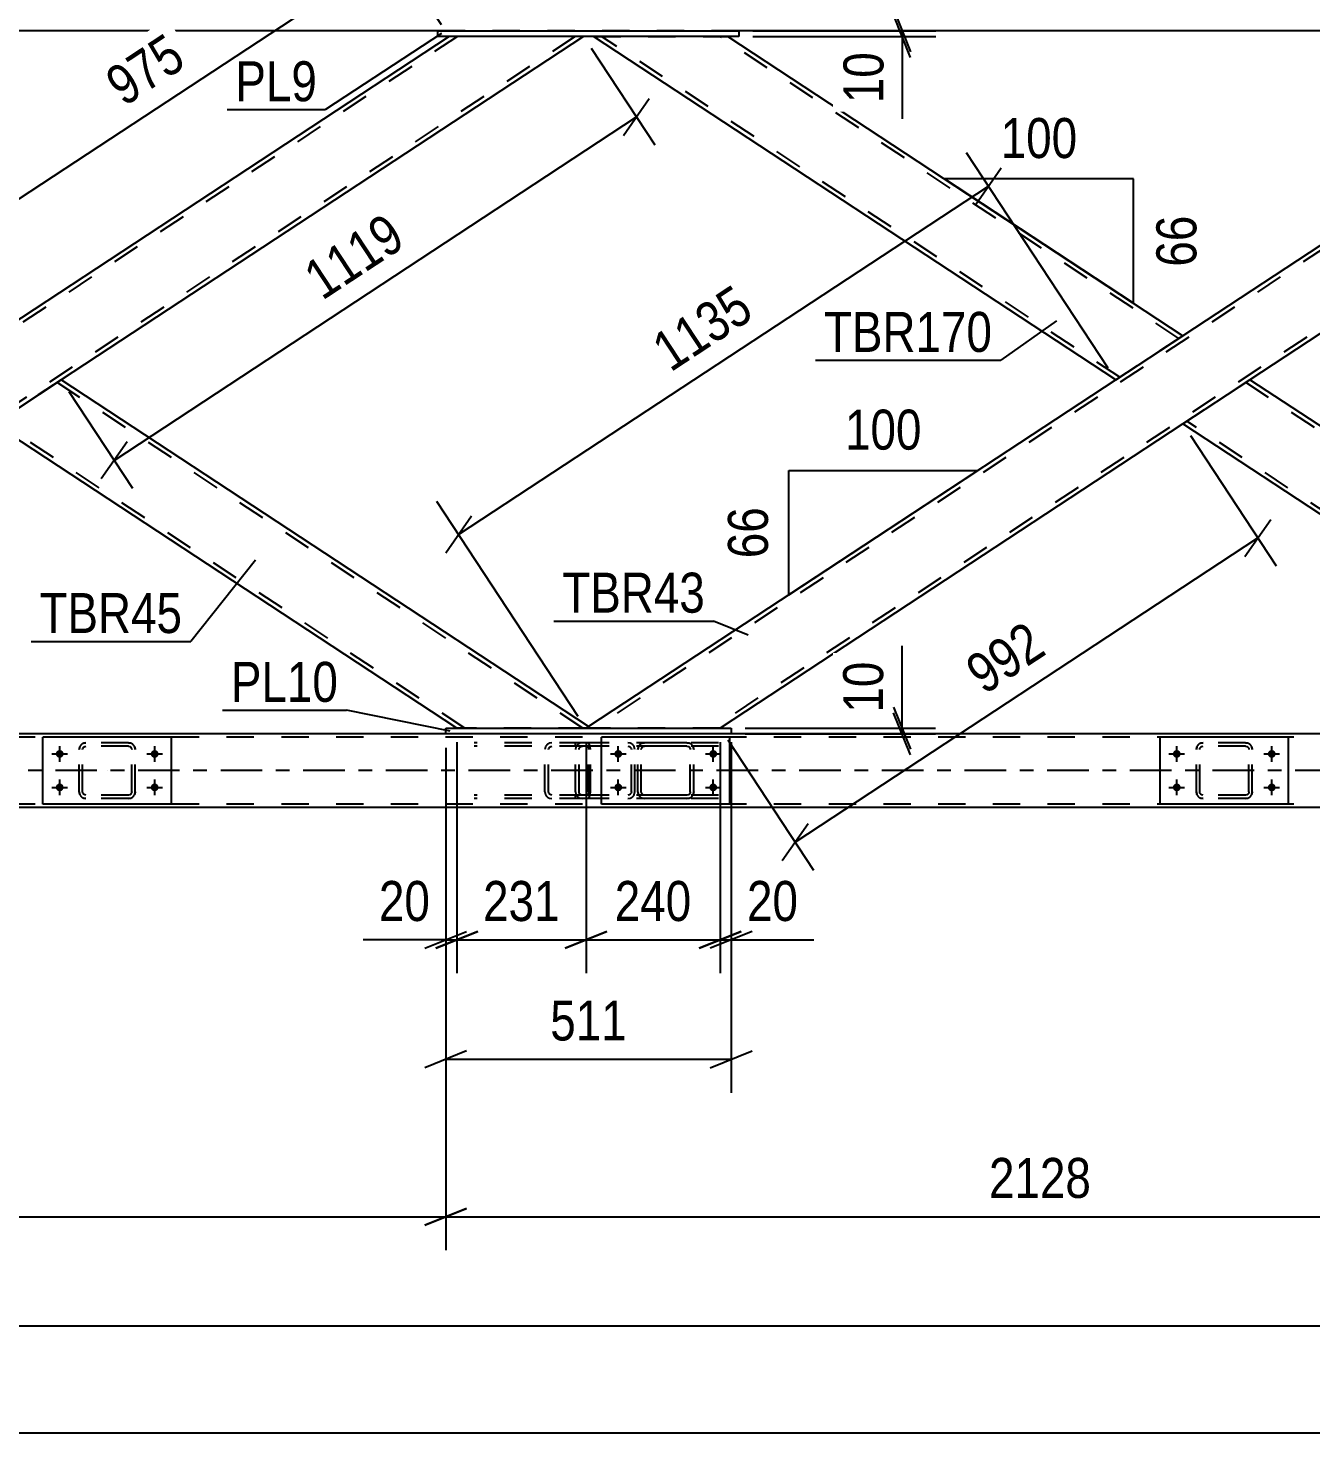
# Model space of a CAD drawing. Header units: millimetres. Extents: x -808 to 381, y -747 to 94.
# Drawn here: x -324.3 to -232.4, y -73.8 to 26.8 of the extents above; entities that cross this region are included whole.
import ezdxf

# ---------------------------------------------------------------- set-up
doc = ezdxf.new("R2010")
doc.units = ezdxf.units.MM
doc.linetypes.add('DXK_LINE_DOT2', pattern=[3.9198, 1.9599, -1.9599])
doc.linetypes.add('DXK_LINE_DOT3', pattern=[5.9187, 2.979, -0.9799, 0.9799, -0.9799])
doc.styles.add('Arial Narrow', font='ARIALN.TTF', dxfattribs={"height": 0.2})

# ---------------------------------------------------------------- blocks, each defined once
blk = doc.blocks.new('Part-232923327-69556 - 69491')
at = {"color": 7, "linetype": 'DXK_LINE_DOT2'}
for p, q in [((-284.27, -24.4), (-292.33, -24.4)), ((-284.27, -24.64), (-292.33, -24.64)), ((-287.22, -24.7), (-287.26, -24.88)), ((-287.26, -27.92), (-287.26, -24.88)), ((-287.01, -24.88), (-286.99, -24.79)), ((-287.01, -27.92), (-287.01, -24.88)), ((-286.99, -24.79), (-286.94, -24.71)), ((-286.76, -24.4), (-286.95, -24.44)), ((-286.94, -24.71), (-286.85, -24.66)), ((-286.85, -24.66), (-286.76, -24.64)), ((-285.08, -24.64), (-285.08, -24.4)), ((-284.16, -24.44), (-284.27, -24.4)), ((-284.27, -24.64), (-284.22, -24.66)), ((-284.22, -24.66), (-284.17, -24.71)), ((-284.17, -24.71), (-284.14, -24.79)), ((-284.08, -24.54), (-284.16, -24.44)), ((-284.14, -24.79), (-284.13, -24.88)), ((-284.13, -27.92), (-284.13, -24.88)), ((-284.02, -24.7), (-284.08, -24.54)), ((-284, -24.88), (-284.02, -24.7)), ((-284, -27.92), (-284, -24.88)), ((-284.27, -28.16), (-292.33, -28.16)), ((-287.26, -27.92), (-287.22, -28.1)), ((-286.99, -28.01), (-287.01, -27.92)), ((-286.94, -28.09), (-286.99, -28.01)), ((-286.85, -28.14), (-286.94, -28.09)), ((-286.76, -28.16), (-286.85, -28.14)), ((-285.08, -28.4), (-285.08, -28.16)), ((-284.22, -28.14), (-284.27, -28.16)), ((-284.17, -28.09), (-284.22, -28.14)), ((-284.14, -28.01), (-284.17, -28.09)), ((-284.13, -27.92), (-284.14, -28.01)), ((-284.08, -28.26), (-284.02, -28.1)), ((-284.02, -28.1), (-284, -27.92)), ((-284.27, -28.4), (-292.33, -28.4)), ((-286.95, -28.36), (-286.76, -28.4)), ((-284.27, -28.4), (-284.16, -28.36)), ((-284.16, -28.36), (-284.08, -28.26))]:
    blk.add_line(p, q, dxfattribs=at)
for centre, start, end in [((-286.77, -24.9), 111.1941, 156.1506), ((-286.77, -27.91), 203.8494, 248.8059)]:
    blk.add_arc(centre, 0.492, start, end, dxfattribs=at)
blk = doc.blocks.new('Part-232923327-69566 - 69491')
at = {"color": 2, "linetype": 'Continuous'}
for p, q in [((-294.92, 26.6), (-358.5, 26.6)), ((-209.78, 26.6), (-273.37, 26.6))]:
    blk.add_line(p, q, dxfattribs=at)
at = {"color": 7, "linetype": 'DXK_LINE_DOT2'}
blk.add_line((-273.37, 26.6), (-294.92, 26.6), dxfattribs=at)
blk = doc.blocks.new('Part-232923327-69502 - 69491')
at = {"color": 7, "linetype": 'DXK_LINE_DOT2'}
for p, q in [((-208.4, 26.2), (-283.74, -23.36)), ((-199.96, 26.2), (-275.3, -23.36)), ((-199.37, 26.2), (-208.98, 26.2)), ((-241.58, 4.76), (-246.38, 1.6)), ((-236.77, 1.6), (-241.58, -1.56)), ((-284.14, -23.24), (-284.32, -23.36)), ((-274.72, -23.36), (-284.32, -23.36))]:
    blk.add_line(p, q, dxfattribs=at)
at = {"color": 2, "linetype": 'Continuous'}
for p, q in [((-208.98, 26.2), (-241.58, 4.76)), ((-199.37, 26.2), (-236.77, 1.6)), ((-246.38, 1.6), (-284.14, -23.24)), ((-241.58, -1.56), (-274.72, -23.36))]:
    blk.add_line(p, q, dxfattribs=at)
blk = doc.blocks.new('Part-232923327-69503 - 69491')
at = {"color": 2, "linetype": 'Continuous'}
for p, q in [((-241.58, -1.56), (-236.77, 1.6)), ((-199.01, -23.24), (-236.77, 1.6)), ((-208.43, -23.36), (-241.58, -1.56)), ((-199.19, -23.36), (-199.01, -23.24))]:
    blk.add_line(p, q, dxfattribs=at)
at = {"color": 7, "linetype": 'DXK_LINE_DOT2'}
for p, q in [((-199.41, -23.36), (-237.06, 1.41)), ((-241.28, -1.37), (-241.26, -1.36)), ((-207.85, -23.36), (-241.28, -1.37)), ((-199.19, -23.36), (-208.43, -23.36)), ((-199.18, -23.35), (-199.19, -23.36))]:
    blk.add_line(p, q, dxfattribs=at)
blk = doc.blocks.new('Part-232923327-69504 - 69491')
at = {"color": 7, "linetype": 'DXK_LINE_DOT2'}
for p, q in [((-293.53, 26.2), (-368.88, -23.36)), ((-285.09, 26.2), (-360.43, -23.36)), ((-284.51, 26.2), (-294.12, 26.2)), ((-326.71, 4.76), (-331.51, 1.6)), ((-321.91, 1.6), (-326.71, -1.56)), ((-369.28, -23.24), (-369.46, -23.36)), ((-359.85, -23.36), (-369.46, -23.36))]:
    blk.add_line(p, q, dxfattribs=at)
at = {"color": 2, "linetype": 'Continuous'}
for p, q in [((-294.12, 26.2), (-326.71, 4.76)), ((-284.51, 26.2), (-321.91, 1.6)), ((-331.51, 1.6), (-369.28, -23.24)), ((-326.71, -1.56), (-359.85, -23.36))]:
    blk.add_line(p, q, dxfattribs=at)
blk = doc.blocks.new('Part-232923327-69505 - 69491')
at = {"color": 2, "linetype": 'Continuous'}
for p, q in [((-326.71, -1.56), (-321.91, 1.6)), ((-284.14, -23.24), (-321.91, 1.6)), ((-293.57, -23.36), (-326.71, -1.56)), ((-284.32, -23.36), (-284.14, -23.24))]:
    blk.add_line(p, q, dxfattribs=at)
at = {"color": 7, "linetype": 'DXK_LINE_DOT2'}
for p, q in [((-284.54, -23.36), (-322.2, 1.41)), ((-326.42, -1.37), (-326.4, -1.36)), ((-292.99, -23.36), (-326.42, -1.37)), ((-284.32, -23.36), (-293.57, -23.36)), ((-284.31, -23.35), (-284.32, -23.36))]:
    blk.add_line(p, q, dxfattribs=at)
blk = doc.blocks.new('Part-232923327-69576 - 69491')
at = {"color": 2, "linetype": 'Continuous'}
for p, q in [((-246.38, 1.6), (-283.78, 26.2)), ((-274.17, 26.2), (-241.58, 4.76)), ((-246.38, 1.6), (-241.58, 4.76))]:
    blk.add_line(p, q, dxfattribs=at)
at = {"color": 7, "linetype": 'DXK_LINE_DOT2'}
for p, q in [((-283.78, 26.2), (-274.17, 26.2)), ((-246.09, 1.79), (-283.2, 26.2)), ((-241.87, 4.57), (-274.75, 26.2))]:
    blk.add_line(p, q, dxfattribs=at)
blk = doc.blocks.new('Part-232923327-69545 - 69491')
at = {"color": 7, "linetype": 'DXK_LINE_DOT2'}
for p, q in [((-285.04, -24.7), (-285.08, -24.88)), ((-285.08, -27.92), (-285.08, -24.88)), ((-284.82, -24.88), (-284.8, -24.79)), ((-284.82, -27.92), (-284.82, -24.88)), ((-284.8, -24.79), (-284.75, -24.71)), ((-284.56, -24.4), (-284.76, -24.44)), ((-284.75, -24.71), (-284.66, -24.66)), ((-284.66, -24.66), (-284.56, -24.64)), ((-274.82, -24.4), (-284.56, -24.4)), ((-274.82, -24.64), (-284.56, -24.64)), ((-281.13, -24.44), (-281.33, -24.4)), ((-281.33, -24.64), (-281.23, -24.66)), ((-281.23, -24.66), (-281.15, -24.71)), ((-281.15, -24.71), (-281.09, -24.79)), ((-281.09, -24.79), (-281.07, -24.88)), ((-281.07, -27.92), (-281.07, -24.88)), ((-280.82, -24.88), (-280.86, -24.7)), ((-280.82, -27.92), (-280.82, -24.88)), ((-285.08, -27.92), (-285.04, -28.1)), ((-284.8, -28.01), (-284.82, -27.92)), ((-284.75, -28.09), (-284.8, -28.01)), ((-284.66, -28.14), (-284.75, -28.09)), ((-284.56, -28.16), (-284.66, -28.14)), ((-274.82, -28.16), (-284.56, -28.16)), ((-281.23, -28.14), (-281.33, -28.16)), ((-281.15, -28.09), (-281.23, -28.14)), ((-281.09, -28.01), (-281.15, -28.09)), ((-281.07, -27.92), (-281.09, -28.01)), ((-280.86, -28.1), (-280.82, -27.92)), ((-284.76, -28.36), (-284.56, -28.4)), ((-274.82, -28.4), (-284.56, -28.4)), ((-281.33, -28.4), (-281.13, -28.36))]:
    blk.add_line(p, q, dxfattribs=at)
for centre, start, end in [((-284.58, -24.9), 110.7583, 155.68), ((-281.31, -24.9), 24.32, 69.2417), ((-284.58, -27.9), 204.32, 249.2417), ((-281.31, -27.9), 290.7583, 335.68)]:
    blk.add_arc(centre, 0.496, start, end, dxfattribs=at)
blk = doc.blocks.new('Part-232923327-69587 - 69491')
at = {"color": 2, "linetype": 'Continuous'}
for p, q in [((-294.92, 26.6), (-273.37, 26.6)), ((-294.92, 26.2), (-294.92, 26.6)), ((-273.37, 26.2), (-294.92, 26.2)), ((-273.37, 26.6), (-273.37, 26.2))]:
    blk.add_line(p, q, dxfattribs=at)
blk = doc.blocks.new('Part-232923327-69598 - 69491')
at = {"color": 2, "linetype": 'Continuous'}
for p, q in [((-294.37, -23.36), (-273.92, -23.36)), ((-294.37, -23.76), (-294.37, -23.36)), ((-273.92, -23.76), (-294.37, -23.76)), ((-273.92, -23.36), (-273.92, -23.76))]:
    blk.add_line(p, q, dxfattribs=at)
blk = doc.blocks.new('Part-232923327-69654 - 69491')
at = {"color": 7, "linetype": 'DXK_LINE_DOT2'}
for p, q in [((-100.35, -24), (-731.21, -24)), ((-273.92, -23.76), (-294.37, -23.76)), ((-100.35, -28.8), (-731.21, -28.8))]:
    blk.add_line(p, q, dxfattribs=at)
at = {"color": 2, "linetype": 'Continuous'}
for p, q in [((-294.37, -23.76), (-359.05, -23.76)), ((-209.23, -23.76), (-273.92, -23.76)), ((-100.35, -29.04), (-731.21, -29.04))]:
    blk.add_line(p, q, dxfattribs=at)
at = {"color": 7, "linetype": 'DXK_LINE_DOT3'}
blk.add_line((-100.35, -26.4), (-731.21, -26.4), dxfattribs=at)
blk = doc.blocks.new('Part-232923327-142477 - 69491')
at = {"color": 2, "linetype": 'Continuous'}
for p, q in [((-234.01, -24), (-243.21, -24)), ((-243.21, -28.8), (-243.21, -24)), ((-234.01, -28.8), (-234.01, -24)), ((-234.01, -28.8), (-243.21, -28.8))]:
    blk.add_line(p, q, dxfattribs=at)
blk = doc.blocks.new('Part-232923327-142473 - 69491')
at = {"color": 2, "linetype": 'Continuous'}
for p, q in [((-274.01, -24), (-283.21, -24)), ((-283.21, -28.8), (-283.21, -24)), ((-274.01, -28.8), (-274.01, -24)), ((-274.01, -28.8), (-283.21, -28.8))]:
    blk.add_line(p, q, dxfattribs=at)
blk = doc.blocks.new('Bolt-232923327-142543 - 69491')
at = {"linetype": 'Continuous'}
for points in [[(-242.01, -24.92, -1), (-242.01, -25.48, -1)], [(-235.21, -24.92, -1), (-235.21, -25.48, -1)], [(-242.01, -27.32, -1), (-242.01, -27.88, -1)], [(-235.21, -27.32, -1), (-235.21, -27.88, -1)]]:
    blk.add_hatch(color=1, dxfattribs=at).paths.add_polyline_path(points)
at = {"color": 1, "linetype": 'Continuous'}
for p, q in [((-242.01, -25.76), (-242.01, -24.64)), ((-235.21, -25.76), (-235.21, -24.64)), ((-242.57, -25.2), (-241.45, -25.2)), ((-235.77, -25.2), (-234.65, -25.2)), ((-242.01, -28.16), (-242.01, -27.04)), ((-235.21, -28.16), (-235.21, -27.04)), ((-242.57, -27.6), (-241.45, -27.6)), ((-235.77, -27.6), (-234.65, -27.6))]:
    blk.add_line(p, q, dxfattribs=at)
blk = doc.blocks.new('Part-232923327-142468 - 69491')
at = {"color": 7, "linetype": 'DXK_LINE_DOT2'}
for p, q in [((-320.61, -24.88), (-320.57, -24.7)), ((-320.57, -24.7), (-320.61, -24.88)), ((-320.61, -27.92), (-320.61, -24.88)), ((-320.37, -24.88), (-320.35, -24.79)), ((-320.37, -27.92), (-320.37, -24.88)), ((-320.35, -24.79), (-320.3, -24.71)), ((-320.31, -24.44), (-320.13, -24.4)), ((-320.13, -24.4), (-320.31, -24.44)), ((-320.3, -24.71), (-320.22, -24.66)), ((-320.22, -24.66), (-320.13, -24.64)), ((-317.09, -24.4), (-320.13, -24.4)), ((-317.09, -24.64), (-320.13, -24.64)), ((-317.09, -24.4), (-316.9, -24.44)), ((-316.9, -24.44), (-317.09, -24.4)), ((-317.09, -24.64), (-316.99, -24.66)), ((-316.99, -24.66), (-316.92, -24.71)), ((-316.92, -24.71), (-316.86, -24.79)), ((-316.86, -24.79), (-316.85, -24.88)), ((-316.85, -27.92), (-316.85, -24.88)), ((-316.64, -24.7), (-316.61, -24.88)), ((-316.61, -24.88), (-316.64, -24.7)), ((-316.61, -27.92), (-316.61, -24.88)), ((-320.57, -28.1), (-320.61, -27.92)), ((-320.61, -27.92), (-320.57, -28.1)), ((-320.35, -28.01), (-320.37, -27.92)), ((-320.3, -28.09), (-320.35, -28.01)), ((-320.22, -28.14), (-320.3, -28.09)), ((-320.13, -28.16), (-320.22, -28.14)), ((-317.09, -28.16), (-320.13, -28.16)), ((-316.99, -28.14), (-317.09, -28.16)), ((-316.92, -28.09), (-316.99, -28.14)), ((-316.86, -28.01), (-316.92, -28.09)), ((-316.85, -27.92), (-316.86, -28.01)), ((-316.61, -27.92), (-316.64, -28.1)), ((-316.64, -28.1), (-316.61, -27.92)), ((-320.13, -28.4), (-320.31, -28.36)), ((-320.31, -28.36), (-320.13, -28.4)), ((-317.09, -28.4), (-320.13, -28.4)), ((-316.9, -28.36), (-317.09, -28.4)), ((-317.09, -28.4), (-316.9, -28.36))]:
    blk.add_line(p, q, dxfattribs=at)
at = {"color": 7, "linetype": 'DXK_LINE_DOT3'}
blk.add_line((-318.61, -26.4), (-318.61, -26.4), dxfattribs=at)
at = {"color": 7, "linetype": 'DXK_LINE_DOT2'}
for centre, start, end in [((-320.13, -24.88), 112.5, 157.5), ((-320.13, -24.88), 112.5, 157.5), ((-317.09, -24.88), 22.5, 67.5), ((-317.09, -24.88), 22.5, 67.5), ((-320.13, -27.92), 202.5, 247.5), ((-320.13, -27.92), 202.5, 247.5), ((-317.09, -27.92), 292.5, 337.5), ((-317.09, -27.92), 292.5, 337.5)]:
    blk.add_arc(centre, 0.48, start, end, dxfattribs=at)
blk = doc.blocks.new('Part-232923327-142469 - 69491')
at = {"color": 2, "linetype": 'Continuous'}
for p, q in [((-314.01, -24), (-323.21, -24)), ((-323.21, -28.8), (-323.21, -24)), ((-314.01, -28.8), (-314.01, -24)), ((-314.01, -28.8), (-323.21, -28.8))]:
    blk.add_line(p, q, dxfattribs=at)
blk = doc.blocks.new('Part-232923327-142472 - 69491')
at = {"color": 7, "linetype": 'DXK_LINE_DOT2'}
for p, q in [((-280.61, -24.88), (-280.57, -24.7)), ((-280.57, -24.7), (-280.61, -24.88)), ((-280.61, -27.92), (-280.61, -24.88)), ((-280.37, -24.88), (-280.35, -24.79)), ((-280.37, -27.92), (-280.37, -24.88)), ((-280.35, -24.79), (-280.3, -24.71)), ((-280.31, -24.44), (-280.13, -24.4)), ((-280.13, -24.4), (-280.31, -24.44)), ((-280.3, -24.71), (-280.22, -24.66)), ((-280.22, -24.66), (-280.13, -24.64)), ((-277.09, -24.4), (-280.13, -24.4)), ((-277.09, -24.64), (-280.13, -24.64)), ((-277.09, -24.4), (-276.9, -24.44)), ((-276.9, -24.44), (-277.09, -24.4)), ((-277.09, -24.64), (-276.99, -24.66)), ((-276.99, -24.66), (-276.92, -24.71)), ((-276.92, -24.71), (-276.86, -24.79)), ((-276.86, -24.79), (-276.85, -24.88)), ((-276.85, -27.92), (-276.85, -24.88)), ((-276.64, -24.7), (-276.61, -24.88)), ((-276.61, -24.88), (-276.64, -24.7)), ((-276.61, -27.92), (-276.61, -24.88)), ((-280.57, -28.1), (-280.61, -27.92)), ((-280.61, -27.92), (-280.57, -28.1)), ((-280.35, -28.01), (-280.37, -27.92)), ((-280.3, -28.09), (-280.35, -28.01)), ((-280.22, -28.14), (-280.3, -28.09)), ((-280.13, -28.16), (-280.22, -28.14)), ((-277.09, -28.16), (-280.13, -28.16)), ((-276.99, -28.14), (-277.09, -28.16)), ((-276.92, -28.09), (-276.99, -28.14)), ((-276.86, -28.01), (-276.92, -28.09)), ((-276.85, -27.92), (-276.86, -28.01)), ((-276.61, -27.92), (-276.64, -28.1)), ((-276.64, -28.1), (-276.61, -27.92)), ((-280.13, -28.4), (-280.31, -28.36)), ((-280.31, -28.36), (-280.13, -28.4)), ((-277.09, -28.4), (-280.13, -28.4)), ((-276.9, -28.36), (-277.09, -28.4)), ((-277.09, -28.4), (-276.9, -28.36))]:
    blk.add_line(p, q, dxfattribs=at)
at = {"color": 7, "linetype": 'DXK_LINE_DOT3'}
blk.add_line((-278.61, -26.4), (-278.61, -26.4), dxfattribs=at)
at = {"color": 7, "linetype": 'DXK_LINE_DOT2'}
for centre, start, end in [((-280.13, -24.88), 112.5, 157.5), ((-280.13, -24.88), 112.5, 157.5), ((-277.09, -24.88), 22.5, 67.5), ((-277.09, -24.88), 22.5, 67.5), ((-280.13, -27.92), 202.5, 247.5), ((-280.13, -27.92), 202.5, 247.5), ((-277.09, -27.92), 292.5, 337.5), ((-277.09, -27.92), 292.5, 337.5)]:
    blk.add_arc(centre, 0.48, start, end, dxfattribs=at)
blk = doc.blocks.new('Part-232923327-142476 - 69491')
at = {"color": 7, "linetype": 'DXK_LINE_DOT2'}
for p, q in [((-240.61, -24.88), (-240.57, -24.7)), ((-240.57, -24.7), (-240.61, -24.88)), ((-240.61, -27.92), (-240.61, -24.88)), ((-240.37, -24.88), (-240.35, -24.79)), ((-240.37, -27.92), (-240.37, -24.88)), ((-240.35, -24.79), (-240.3, -24.71)), ((-240.31, -24.44), (-240.13, -24.4)), ((-240.13, -24.4), (-240.31, -24.44)), ((-240.3, -24.71), (-240.22, -24.66)), ((-240.22, -24.66), (-240.13, -24.64)), ((-237.09, -24.4), (-240.13, -24.4)), ((-237.09, -24.64), (-240.13, -24.64)), ((-237.09, -24.4), (-236.9, -24.44)), ((-236.9, -24.44), (-237.09, -24.4)), ((-237.09, -24.64), (-236.99, -24.66)), ((-236.99, -24.66), (-236.92, -24.71)), ((-236.92, -24.71), (-236.86, -24.79)), ((-236.86, -24.79), (-236.85, -24.88)), ((-236.85, -27.92), (-236.85, -24.88)), ((-236.64, -24.7), (-236.61, -24.88)), ((-236.61, -24.88), (-236.64, -24.7)), ((-236.61, -27.92), (-236.61, -24.88)), ((-240.57, -28.1), (-240.61, -27.92)), ((-240.61, -27.92), (-240.57, -28.1)), ((-240.35, -28.01), (-240.37, -27.92)), ((-240.3, -28.09), (-240.35, -28.01)), ((-240.22, -28.14), (-240.3, -28.09)), ((-240.13, -28.16), (-240.22, -28.14)), ((-237.09, -28.16), (-240.13, -28.16)), ((-236.99, -28.14), (-237.09, -28.16)), ((-236.92, -28.09), (-236.99, -28.14)), ((-236.86, -28.01), (-236.92, -28.09)), ((-236.85, -27.92), (-236.86, -28.01)), ((-236.61, -27.92), (-236.64, -28.1)), ((-236.64, -28.1), (-236.61, -27.92)), ((-240.13, -28.4), (-240.31, -28.36)), ((-240.31, -28.36), (-240.13, -28.4)), ((-237.09, -28.4), (-240.13, -28.4)), ((-236.9, -28.36), (-237.09, -28.4)), ((-237.09, -28.4), (-236.9, -28.36))]:
    blk.add_line(p, q, dxfattribs=at)
at = {"color": 7, "linetype": 'DXK_LINE_DOT3'}
blk.add_line((-238.61, -26.4), (-238.61, -26.4), dxfattribs=at)
at = {"color": 7, "linetype": 'DXK_LINE_DOT2'}
for centre, start, end in [((-240.13, -24.88), 112.5, 157.5), ((-240.13, -24.88), 112.5, 157.5), ((-237.09, -24.88), 22.5, 67.5), ((-237.09, -24.88), 22.5, 67.5), ((-240.13, -27.92), 202.5, 247.5), ((-240.13, -27.92), 202.5, 247.5), ((-237.09, -27.92), 292.5, 337.5), ((-237.09, -27.92), 292.5, 337.5)]:
    blk.add_arc(centre, 0.48, start, end, dxfattribs=at)
blk = doc.blocks.new('Bolt-232923327-142539 - 69491')
at = {"linetype": 'Continuous'}
for points in [[(-322.01, -24.92, -1), (-322.01, -25.48, -1)], [(-315.21, -24.92, -1), (-315.21, -25.48, -1)], [(-322.01, -27.32, -1), (-322.01, -27.88, -1)], [(-315.21, -27.32, -1), (-315.21, -27.88, -1)]]:
    blk.add_hatch(color=1, dxfattribs=at).paths.add_polyline_path(points)
at = {"color": 1, "linetype": 'Continuous'}
for p, q in [((-322.01, -25.76), (-322.01, -24.64)), ((-315.21, -25.76), (-315.21, -24.64)), ((-322.57, -25.2), (-321.45, -25.2)), ((-315.77, -25.2), (-314.65, -25.2)), ((-322.01, -28.16), (-322.01, -27.04)), ((-315.21, -28.16), (-315.21, -27.04)), ((-322.57, -27.6), (-321.45, -27.6)), ((-315.77, -27.6), (-314.65, -27.6))]:
    blk.add_line(p, q, dxfattribs=at)
blk = doc.blocks.new('Bolt-232923327-142541 - 69491')
at = {"linetype": 'Continuous'}
for points in [[(-282.01, -24.92, -1), (-282.01, -25.48, -1)], [(-275.21, -24.92, -1), (-275.21, -25.48, -1)], [(-282.01, -27.32, -1), (-282.01, -27.88, -1)], [(-275.21, -27.32, -1), (-275.21, -27.88, -1)]]:
    blk.add_hatch(color=1, dxfattribs=at).paths.add_polyline_path(points)
at = {"color": 1, "linetype": 'Continuous'}
for p, q in [((-282.01, -25.76), (-282.01, -24.64)), ((-275.21, -25.76), (-275.21, -24.64)), ((-282.57, -25.2), (-281.45, -25.2)), ((-275.77, -25.2), (-274.65, -25.2)), ((-282.01, -28.16), (-282.01, -27.04)), ((-275.21, -28.16), (-275.21, -27.04)), ((-282.57, -27.6), (-281.45, -27.6)), ((-275.77, -27.6), (-274.65, -27.6))]:
    blk.add_line(p, q, dxfattribs=at)
blk = doc.blocks.new('StraightDimension-232923327-86551 - 69491')
at = {"color": 7, "linetype": 'Continuous'}
for p, q in [((-294.37, -24.76), (-294.37, -40.92)), ((-293.57, -24.36), (-293.57, -40.92)), ((-295.87, -39.12), (-292.87, -37.92)), ((-292.07, -37.92), (-295.07, -39.12)), ((-294.37, -38.52), (-300.28, -38.52)), ((-294.37, -38.52), (-300.28, -38.52)), ((-294.37, -38.52), (-293.57, -38.52))]:
    blk.add_line(p, q, dxfattribs=at)
at = {"color": 0}
blk.add_wipeout([(-294.89, -37.77), (-294.89, -33.57), (-299.75, -33.57), (-299.75, -37.77)], dxfattribs=at)
at = {"color": 3, "style": 'Arial Narrow'}
blk.add_text('20', height=2.863, dxfattribs=at).set_placement((-299.15, -37.17))
blk = doc.blocks.new('StraightDimension-232923327-83705 - 69491')
at = {"color": 7, "linetype": 'Continuous'}
for p, q in [((-283.96, 25.36), (-279.39, 18.43)), ((-281.64, 19.1), (-279.79, 21.76)), ((-318.11, -4.17), (-280.71, 20.43)), ((-321.36, 0.76), (-316.79, -6.17)), ((-317.19, -2.84), (-319.04, -5.5))]:
    blk.add_line(p, q, dxfattribs=at)
at = {"color": 0}
blk.add_wipeout([(-296.27, 11.1), (-298.58, 14.6), (-305.69, 9.93), (-303.38, 6.42)], dxfattribs=at)
at = {"color": 3, "style": 'Arial Narrow'}
blk.add_text('1119', height=2.863, rotation=33.3347, dxfattribs=at).set_placement((-303.21, 7.25))
blk = doc.blocks.new('StraightDimension-232923327-86554 - 69491')
at = {"color": 7, "linetype": 'Continuous'}
for p, q in [((-284.32, -24.36), (-284.32, -40.92)), ((-274.72, -24.36), (-274.72, -40.92)), ((-285.82, -39.12), (-282.82, -37.92)), ((-273.22, -37.92), (-276.22, -39.12)), ((-284.32, -38.52), (-274.72, -38.52))]:
    blk.add_line(p, q, dxfattribs=at)
at = {"color": 0}
blk.add_wipeout([(-276.18, -37.77), (-276.18, -33.57), (-282.86, -33.57), (-282.86, -37.77)], dxfattribs=at)
at = {"color": 3, "style": 'Arial Narrow'}
blk.add_text('240', height=2.863, dxfattribs=at).set_placement((-282.26, -37.17))
blk = doc.blocks.new('AngleDimension-232923327-141598 - 69491')
at = {"color": 7, "linetype": 'Continuous'}
for p, q in [((-269.79, -4.9), (-256.26, -4.9)), ((-269.79, -13.8), (-256.26, -4.9)), ((-269.79, -13.8), (-269.79, -4.9)), ((-268.06, -12.66), (-256.26, -4.9))]:
    blk.add_line(p, q, dxfattribs=at)
at = {"color": 0}
for points in [[(-259.68, -4), (-259.68, 0.2), (-266.37, 0.2), (-266.37, -4)], [(-270.69, -6.92), (-274.89, -6.92), (-274.89, -11.78), (-270.69, -11.78)]]:
    blk.add_wipeout(points, dxfattribs=at)
at = {"color": 3, "style": 'Arial Narrow'}
blk.add_text('100', height=2.863, dxfattribs=at).set_placement((-265.77, -3.4))
blk.add_text('66', height=2.863, rotation=90.0002, dxfattribs=at).set_placement((-271.29, -11.18))
blk = doc.blocks.new('StraightDimension-232923327-86555 - 69491')
at = {"color": 7, "linetype": 'Continuous'}
for p, q in [((-274.72, -24.36), (-274.72, -40.92)), ((-273.92, -24.36), (-273.92, -40.92)), ((-276.22, -39.12), (-273.22, -37.92)), ((-272.42, -37.92), (-275.42, -39.12)), ((-274.72, -38.52), (-273.92, -38.52)), ((-273.92, -38.52), (-268.01, -38.52)), ((-273.92, -38.52), (-268.01, -38.52))]:
    blk.add_line(p, q, dxfattribs=at)
at = {"color": 0}
blk.add_wipeout([(-268.54, -37.77), (-268.54, -33.57), (-273.39, -33.57), (-273.39, -37.77)], dxfattribs=at)
at = {"color": 3, "style": 'Arial Narrow'}
blk.add_text('20', height=2.863, dxfattribs=at).set_placement((-272.79, -37.17))
blk = doc.blocks.new('StraightDimension-232923327-123027 - 69491')
at = {"color": 7, "linetype": 'Continuous'}
for p, q in [((-379.5, -24.76), (-379.5, -60.76)), ((-294.37, -24.76), (-294.37, -60.76)), ((-378, -57.76), (-381, -58.96)), ((-379.5, -58.36), (-294.37, -58.36)), ((-295.87, -58.96), (-292.87, -57.76))]:
    blk.add_line(p, q, dxfattribs=at)
at = {"color": 0}
blk.add_wipeout([(-332.68, -57.61), (-332.68, -53.41), (-341.19, -53.41), (-341.19, -57.61)], dxfattribs=at)
at = {"color": 3, "style": 'Arial Narrow'}
blk.add_text('2128', height=2.863, dxfattribs=at).set_placement((-340.59, -57.01))
blk = doc.blocks.new('StraightDimension-232923327-86553 - 69491')
at = {"color": 7, "linetype": 'Continuous'}
for p, q in [((-293.57, -24.36), (-293.57, -40.92)), ((-284.32, -24.36), (-284.32, -40.92)), ((-295.07, -39.12), (-292.07, -37.92)), ((-282.82, -37.92), (-285.82, -39.12)), ((-293.57, -38.52), (-284.32, -38.52))]:
    blk.add_line(p, q, dxfattribs=at)
at = {"color": 0}
blk.add_wipeout([(-285.6, -37.77), (-285.6, -33.57), (-292.29, -33.57), (-292.29, -37.77)], dxfattribs=at)
at = {"color": 3, "style": 'Arial Narrow'}
blk.add_text('231', height=2.863, dxfattribs=at).set_placement((-291.69, -37.17))
blk = doc.blocks.new('StraightDimension-232923327-123026 - 69491')
at = {"color": 7, "linetype": 'Continuous'}
for p, q in [((-294.37, -24.76), (-294.37, -60.76)), ((-209.23, -24.76), (-209.23, -60.76)), ((-292.87, -57.76), (-295.87, -58.96)), ((-294.37, -58.36), (-209.23, -58.36)), ((-210.73, -58.96), (-207.73, -57.76))]:
    blk.add_line(p, q, dxfattribs=at)
at = {"color": 0}
blk.add_wipeout([(-247.55, -57.61), (-247.55, -53.41), (-256.06, -53.41), (-256.06, -57.61)], dxfattribs=at)
at = {"color": 3, "style": 'Arial Narrow'}
blk.add_text('2128', height=2.863, dxfattribs=at).set_placement((-255.46, -57.01))
blk = doc.blocks.new('StraightDimension-232923327-85137 - 69491')
at = {"color": 7, "linetype": 'Continuous'}
for p, q in [((-246.93, 2.43), (-257.07, 17.85)), ((-256.43, 14.14), (-254.58, 16.79)), ((-293.45, -9.49), (-255.5, 15.47)), ((-284.87, -22.53), (-295.01, -7.11)), ((-292.52, -8.17), (-294.37, -10.82))]:
    blk.add_line(p, q, dxfattribs=at)
at = {"color": 0}
blk.add_wipeout([(-271.33, 5.95), (-273.64, 9.46), (-280.75, 4.78), (-278.44, 1.27)], dxfattribs=at)
at = {"color": 3, "style": 'Arial Narrow'}
blk.add_text('1135', height=2.863, rotation=33.3347, dxfattribs=at).set_placement((-278.27, 2.11))
blk = doc.blocks.new('AngleDimension-232923327-141600 - 69491')
at = {"color": 7, "linetype": 'Continuous'}
for p, q in [((-257.55, 15.27), (-258.64, 15.99)), ((-245.11, 15.99), (-258.64, 15.99)), ((-245.11, 7.08), (-258.64, 15.99)), ((-245.11, 7.08), (-245.11, 15.99))]:
    blk.add_line(p, q, dxfattribs=at)
at = {"color": 0}
for points in [[(-248.53, 16.89), (-248.53, 21.09), (-255.22, 21.09), (-255.22, 16.89)], [(-240.01, 13.96), (-244.21, 13.96), (-244.21, 9.11), (-240.01, 9.11)]]:
    blk.add_wipeout(points, dxfattribs=at)
at = {"color": 3, "style": 'Arial Narrow'}
blk.add_text('100', height=2.863, dxfattribs=at).set_placement((-254.62, 17.49))
blk.add_text('66', height=2.863, rotation=90.0002, dxfattribs=at).set_placement((-240.61, 9.71))
blk = doc.blocks.new('StraightDimension-232923327-123318 - 69491')
at = {"color": 7, "linetype": 'Continuous'}
blk.add_line((-761.48, -66.17), (-99.71, -66.17), dxfattribs=at)
blk = doc.blocks.new('StraightDimension-232923327-83694 - 69491')
at = {"color": 7, "linetype": 'Continuous'}
for p, q in [((-294.67, 27.03), (-299.65, 34.61)), ((-299.01, 30.9), (-297.16, 33.55)), ((-330.68, 10.79), (-298.08, 32.23)), ((-327.26, 5.59), (-332.24, 13.17)), ((-329.75, 12.11), (-331.6, 9.46))]:
    blk.add_line(p, q, dxfattribs=at)
at = {"color": 0}
blk.add_wipeout([(-312, 23.97), (-314.31, 27.48), (-319.89, 23.81), (-317.58, 20.3)], dxfattribs=at)
at = {"color": 3, "style": 'Arial Narrow'}
blk.add_text('975', height=2.863, rotation=33.3347, dxfattribs=at).set_placement((-317.41, 21.13))
blk = doc.blocks.new('StraightDimension-232923327-85123 - 69491')
at = {"color": 7, "linetype": 'Continuous'}
for p, q in [((-262.27, 28.1), (-261.07, 25.1)), ((-261.07, 24.7), (-262.27, 27.7)), ((-272.37, 26.6), (-259.27, 26.6)), ((-272.37, 26.2), (-259.27, 26.2)), ((-261.67, 26.2), (-261.67, 26.6)), ((-261.67, 26.2), (-261.67, 20.29)), ((-261.67, 26.2), (-261.67, 20.29))]:
    blk.add_line(p, q, dxfattribs=at)
at = {"color": 0}
blk.add_wipeout([(-262.42, 25.67), (-266.62, 25.67), (-266.62, 20.82), (-262.42, 20.82)], dxfattribs=at)
at = {"color": 3, "style": 'Arial Narrow'}
blk.add_text('10', height=2.863, rotation=90.0002, dxfattribs=at).set_placement((-263.02, 21.42))
blk = doc.blocks.new('StraightDimension-232923327-85153 - 69491')
at = {"color": 7, "linetype": 'Continuous'}
for p, q in [((-241.03, -2.4), (-234.89, -11.73)), ((-237.13, -11.05), (-235.28, -8.4)), ((-269.35, -31.52), (-236.21, -9.73)), ((-274.17, -24.2), (-268.03, -33.53)), ((-268.42, -30.2), (-270.27, -32.85))]:
    blk.add_line(p, q, dxfattribs=at)
at = {"color": 0}
blk.add_wipeout([(-250.4, -18.16), (-252.7, -14.65), (-258.29, -18.33), (-255.98, -21.83)], dxfattribs=at)
at = {"color": 3, "style": 'Arial Narrow'}
blk.add_text('992', height=2.863, rotation=33.3347, dxfattribs=at).set_placement((-255.81, -21))
blk = doc.blocks.new('StraightDimension-232923327-86549 - 69491')
at = {"color": 7, "linetype": 'Continuous'}
for p, q in [((-294.37, -24.76), (-294.37, -49.48)), ((-273.92, -24.76), (-273.92, -49.48)), ((-292.87, -46.48), (-295.87, -47.68)), ((-294.37, -47.08), (-273.92, -47.08)), ((-275.42, -47.68), (-272.42, -46.48))]:
    blk.add_line(p, q, dxfattribs=at)
at = {"color": 0}
blk.add_wipeout([(-280.8, -46.33), (-280.8, -42.13), (-287.48, -42.13), (-287.48, -46.33)], dxfattribs=at)
at = {"color": 3, "style": 'Arial Narrow'}
blk.add_text('511', height=2.863, dxfattribs=at).set_placement((-286.88, -45.73))
blk = doc.blocks.new('StraightDimension-232923327-100130 - 69491')
at = {"color": 7, "linetype": 'Continuous'}
for p, q in [((-261.69, -23.36), (-261.69, -17.45)), ((-261.69, -23.36), (-261.69, -17.45)), ((-262.29, -21.86), (-261.09, -24.86)), ((-261.09, -25.26), (-262.29, -22.26)), ((-272.92, -23.36), (-259.29, -23.36)), ((-272.92, -23.76), (-259.29, -23.76)), ((-261.69, -23.76), (-261.69, -23.36))]:
    blk.add_line(p, q, dxfattribs=at)
at = {"color": 0}
blk.add_wipeout([(-262.44, -17.98), (-266.64, -17.98), (-266.64, -22.84), (-262.44, -22.84)], dxfattribs=at)
at = {"color": 3, "style": 'Arial Narrow'}
blk.add_text('10', height=2.863, rotation=90.0002, dxfattribs=at).set_placement((-263.04, -22.24))
blk = doc.blocks.new('StraightDimension-232923327-123200 - 69491')
at = {"color": 7, "linetype": 'Continuous'}
blk.add_line((-760.84, -73.85), (-100.35, -73.85), dxfattribs=at)
blk = doc.blocks.new('Mark-232923327-83406 - 69491')
at = {"color": 30, "linetype": 'Continuous'}
for p in [(-294.66, 26.42), (-310.03, 20.96)]:
    blk.add_line(p, (-302.98, 20.96), dxfattribs=at)
at = {"color": 0}
blk.add_wipeout([(-303.58, 21.56), (-303.58, 24.56), (-309.43, 24.56), (-309.43, 21.56)], dxfattribs=at)
blk.add_wipeout([(-303.58, 21.56), (-303.58, 24.56), (-309.43, 24.56), (-309.43, 21.56)], dxfattribs=at)
at = {"color": 3, "style": 'Arial Narrow'}
blk.add_text('PL9', height=2.863, dxfattribs=at).set_placement((-309.43, 21.56))
blk = doc.blocks.new('Mark-232923327-82736 - 69491')
at = {"color": 30, "linetype": 'Continuous'}
for p in [(-286.62, -15.68), (-272.71, -16.69)]:
    blk.add_line(p, (-275.19, -15.68), dxfattribs=at)
at = {"color": 0}
blk.add_wipeout([(-275.79, -15.08), (-275.79, -12.08), (-286.02, -12.08), (-286.02, -15.08)], dxfattribs=at)
blk.add_wipeout([(-275.79, -15.08), (-275.79, -12.08), (-286.02, -12.08), (-286.02, -15.08)], dxfattribs=at)
at = {"color": 3, "style": 'Arial Narrow'}
blk.add_text('TBR43', height=2.863, dxfattribs=at).set_placement((-286.02, -15.08))
blk = doc.blocks.new('Mark-232923327-82745 - 69491')
at = {"color": 30, "linetype": 'Continuous'}
for p in [(-307.98, -11.33), (-324.06, -17.14)]:
    blk.add_line(p, (-312.63, -17.14), dxfattribs=at)
at = {"color": 0}
blk.add_wipeout([(-313.23, -16.54), (-313.23, -13.54), (-323.46, -13.54), (-323.46, -16.54)], dxfattribs=at)
blk.add_wipeout([(-313.23, -16.54), (-313.23, -13.54), (-323.46, -13.54), (-323.46, -16.54)], dxfattribs=at)
at = {"color": 3, "style": 'Arial Narrow'}
blk.add_text('TBR45', height=2.863, dxfattribs=at).set_placement((-323.46, -16.54))
blk = doc.blocks.new('Mark-232923327-82802 - 69491')
at = {"color": 30, "linetype": 'Continuous'}
for p in [(-250.62, 5.83), (-267.88, 3)]:
    blk.add_line(p, (-254.62, 3), dxfattribs=at)
at = {"color": 0}
blk.add_wipeout([(-255.22, 3.6), (-255.22, 6.6), (-267.28, 6.6), (-267.28, 3.6)], dxfattribs=at)
blk.add_wipeout([(-255.22, 3.6), (-255.22, 6.6), (-267.28, 6.6), (-267.28, 3.6)], dxfattribs=at)
at = {"color": 3, "style": 'Arial Narrow'}
blk.add_text('TBR170', height=2.863, dxfattribs=at).set_placement((-267.28, 3.6))
blk = doc.blocks.new('Mark-232923327-84037 - 69491')
at = {"color": 30, "linetype": 'Continuous'}
for p in [(-310.35, -22.07), (-294.05, -23.56)]:
    blk.add_line(p, (-301.47, -22.07), dxfattribs=at)
at = {"color": 0}
blk.add_wipeout([(-302.07, -21.47), (-302.07, -18.47), (-309.75, -18.47), (-309.75, -21.47)], dxfattribs=at)
blk.add_wipeout([(-302.07, -21.47), (-302.07, -18.47), (-309.75, -18.47), (-309.75, -21.47)], dxfattribs=at)
at = {"color": 3, "style": 'Arial Narrow'}
blk.add_text('PL10', height=2.863, dxfattribs=at).set_placement((-309.75, -21.47))

msp = doc.modelspace()

# ---------------------------------------------------------------- block references
for name in ['Part-232923327-69566 - 69491', 'Part-232923327-69504 - 69491', 'Part-232923327-69587 - 69491', 'Part-232923327-69502 - 69491', 'Part-232923327-69576 - 69491', 'Part-232923327-69505 - 69491', 'Part-232923327-69503 - 69491', 'Part-232923327-69654 - 69491', 'Part-232923327-142469 - 69491', 'Part-232923327-69598 - 69491', 'Part-232923327-142473 - 69491', 'Part-232923327-142477 - 69491', 'Bolt-232923327-142539 - 69491', 'Part-232923327-142468 - 69491', 'Part-232923327-69556 - 69491', 'Part-232923327-69545 - 69491', 'Bolt-232923327-142541 - 69491', 'Part-232923327-142472 - 69491', 'Bolt-232923327-142543 - 69491', 'Part-232923327-142476 - 69491']:
    msp.add_blockref(name, (0, 0))

# ---------------------------------------------------------------- next in the draw order: block references
for name in ['StraightDimension-232923327-85123 - 69491', 'StraightDimension-232923327-83705 - 69491', 'AngleDimension-232923327-141598 - 69491', 'Mark-232923327-82745 - 69491', 'StraightDimension-232923327-86551 - 69491', 'StraightDimension-232923327-86554 - 69491']:
    msp.add_blockref(name, (0, 0))

# ---------------------------------------------------------------- next in the draw order: block references
for name in ['StraightDimension-232923327-85137 - 69491', 'StraightDimension-232923327-123027 - 69491', 'StraightDimension-232923327-86555 - 69491']:
    msp.add_blockref(name, (0, 0))

# ---------------------------------------------------------------- next in the draw order: block references
for name in ['StraightDimension-232923327-83694 - 69491', 'AngleDimension-232923327-141600 - 69491', 'Mark-232923327-84037 - 69491', 'StraightDimension-232923327-86553 - 69491']:
    msp.add_blockref(name, (0, 0))

# ---------------------------------------------------------------- next in the draw order: block references
for name in ['Mark-232923327-83406 - 69491', 'Mark-232923327-82802 - 69491', 'StraightDimension-232923327-123026 - 69491']:
    msp.add_blockref(name, (0, 0))

# ---------------------------------------------------------------- next in the draw order: block references
msp.add_blockref('StraightDimension-232923327-123318 - 69491', (0, 0))

# ---------------------------------------------------------------- next in the draw order: block references
msp.add_blockref('StraightDimension-232923327-85153 - 69491', (0, 0))

# ---------------------------------------------------------------- next in the draw order: block references
for name in ['Mark-232923327-82736 - 69491', 'StraightDimension-232923327-86549 - 69491']:
    msp.add_blockref(name, (0, 0))

# ---------------------------------------------------------------- next in the draw order: block references
for name in ['StraightDimension-232923327-100130 - 69491', 'StraightDimension-232923327-123200 - 69491']:
    msp.add_blockref(name, (0, 0))

doc.saveas('drawing.dxf')
